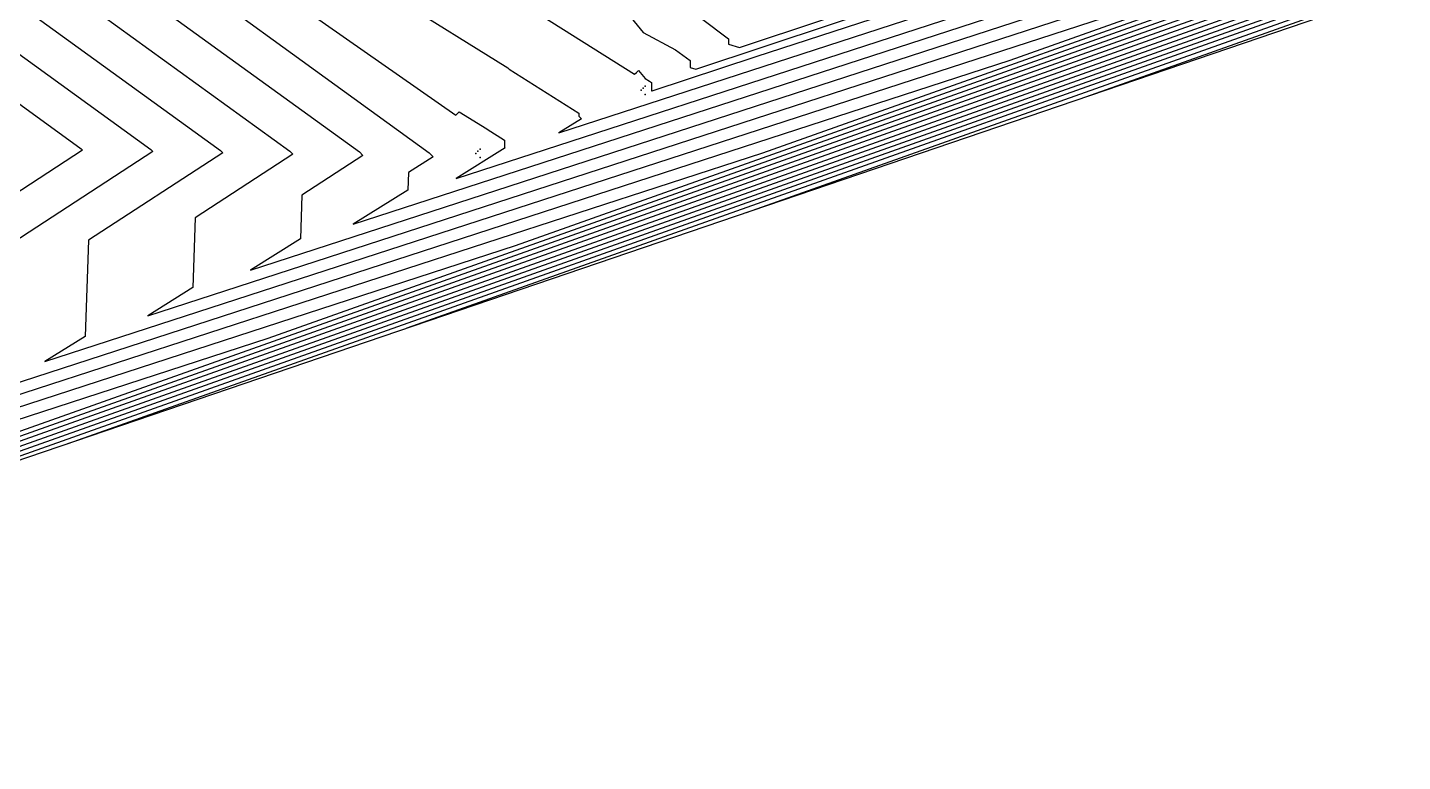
# Model space of a CAD drawing. Header units: metres. Extents: x 419582 to 423558, y 4805372 to 4807539.
# Drawn here: x 419749.7 to 419815.3, y 4805487.3 to 4805522.3 of the extents above; entities that cross this region are included whole.
import ezdxf

# ---------------------------------------------------------------- set-up
doc = ezdxf.new("R2010")
doc.units = ezdxf.units.M
for name, color, linetype in [('C-TINN', 4, 'Continuous'), ('C-TINN-BNDY', 110, 'Continuous'), ('C-TOPO-MAJR', 9, 'Continuous'), ('C-TOPO-MINR', 8, 'Continuous')]:
    doc.layers.add(name, color=color, linetype=linetype)

msp = doc.modelspace()

# ---------------------------------------------------------------- linework, layer by layer
at = {"layer": 'C-TINN', "color": 4, "linetype": 'Continuous', "lineweight": -3}
for p in [(419778.95, 4805519.3, 1518.16), (419779.05, 4805519.4, 1518.16), (419779.15, 4805519.5, 1518.16), (419779.15, 4805519.1, 1518.16), (419771.27, 4805516.49, 1520.33), (419771.07, 4805516.29, 1520.33), (419771.17, 4805516.39, 1520.33), (419771.27, 4805516.09, 1520.33)]:
    msp.add_point(p, dxfattribs=at)
at = {"layer": 'C-TINN-BNDY', "color": 110, "linetype": 'Continuous', "lineweight": -3, "flags": 128}
msp.add_lwpolyline([(420029.12, 4805597.02), (419709.39, 4805488.05), (419650.8, 4805487.27), (419650.8, 4805487.27), (419649.4, 4805487.73), (419632.17, 4805498.3), (419631.97, 4805498.5), (419603.66, 4805571.39), (419596.9, 4805589.66), (419600.88, 4805595.23), (419600.98, 4805595.33), (419601.08, 4805595.43), (419605.58, 4805596.63), (419616.57, 4805598.77), (419987.22, 4805626.86), (420067.42, 4805642.58)], dxfattribs=at)
at = {"layer": 'C-TOPO-MAJR', "color": 9, "linetype": 'Continuous', "lineweight": -3, "flags": 128}
for points, elevation in [([(419751.622, 4805502.443), (419985.852, 4805585.649), (419996.037, 4805589.81), (419997.916, 4805594.108), (419997.916, 4805594.277), (419997.801, 4805594.393), (419998.875, 4805601.031), (419998.875, 4805601.166), (419998.577, 4805612.121), (419998.63, 4805612.175), (419998.683, 4805612.228), (419998.303, 4805628.154), (419998.218, 4805628.239), (419998.218, 4805628.469), (419998.261, 4805628.511), (419998.303, 4805628.554), (420007.189, 4805630.774)], 1535), ([(419737.578, 4805498.621), (419973.237, 4805582.334)], 1530), ([(419745.618, 4805504.175), (419796.549, 4805520.735), (419960.623, 4805579.018)], 1525), ([(419756.838, 4805527.392), (419770.108, 4805518.106), (419770.193, 4805518.191), (419770.279, 4805518.277), (419771.598, 4805517.453), (419771.615, 4805517.436), (419772.438, 4805516.917), (419772.438, 4805516.578), (419772.468, 4805516.548), (419770.13, 4805515.085), (419855.52, 4805542.849)], 1520), ([(419747.638, 4805522.219), (419755.568, 4805516.469), (419755.66, 4805516.377), (419747.515, 4805511.067)], 1525)]:
    msp.add_lwpolyline(points, dxfattribs=dict(at, elevation=elevation))
at = {"layer": 'C-TOPO-MINR', "color": 8, "linetype": 'Continuous', "lineweight": -3, "flags": 128}
for points, elevation in [([(419800.164, 4805518.987), (419993.421, 4805587.638), (420001.824, 4805591.071), (420004.549, 4805597.305), (420004.549, 4805597.371), (420004.382, 4805597.538), (420004.798, 4805600.112), (420004.798, 4805600.164), (420004.683, 4805604.412), (420004.765, 4805604.494), (420004.847, 4805604.576), (420004.262, 4805629.065), (420004.131, 4805629.196), (420004.131, 4805629.334), (420004.197, 4805629.399), (420004.262, 4805629.465), (420017.926, 4805632.879)], 1538), ([(419783.983, 4805513.473), (419990.898, 4805586.975), (419999.895, 4805590.651), (420002.338, 4805596.239), (420002.338, 4805596.34), (420002.188, 4805596.49), (420002.824, 4805600.418), (420002.824, 4805600.498), (420002.648, 4805606.982), (420002.72, 4805607.054), (420002.792, 4805607.127), (420002.276, 4805628.761), (420002.16, 4805628.877), (420002.16, 4805629.046), (420002.218, 4805629.103), (420002.276, 4805629.161), (420014.347, 4805632.177)], 1537), ([(419767.802, 4805507.958), (419988.375, 4805586.312), (419997.966, 4805590.23), (420000.127, 4805595.174), (420000.127, 4805595.309), (419999.994, 4805595.441), (420000.849, 4805600.724), (420000.849, 4805600.832), (420000.612, 4805609.552), (420000.675, 4805609.614), (420000.738, 4805609.677), (420000.29, 4805628.458), (420000.189, 4805628.558), (420000.189, 4805628.757), (420000.239, 4805628.807), (420000.29, 4805628.858), (420010.768, 4805631.476)], 1536), ([(419735.441, 4805496.929), (419983.329, 4805584.986), (419994.108, 4805589.39), (419995.705, 4805593.042), (419995.705, 4805593.246), (419995.607, 4805593.344), (419996.9, 4805601.337), (419996.9, 4805601.499), (419996.542, 4805614.691), (419996.585, 4805614.735), (419996.629, 4805614.778), (419996.317, 4805627.85), (419996.247, 4805627.92), (419996.247, 4805628.181), (419996.282, 4805628.215), (419996.317, 4805628.25), (420003.611, 4805630.073)], 1534), ([(419719.26, 4805491.414), (419980.806, 4805584.323), (419992.179, 4805588.969), (419993.494, 4805591.976), (419993.494, 4805592.215), (419993.413, 4805592.296), (419994.926, 4805601.643), (419994.926, 4805601.833), (419994.506, 4805617.261), (419994.541, 4805617.295), (419994.575, 4805617.329), (419994.331, 4805627.547), (419994.276, 4805627.601), (419994.276, 4805627.892), (419994.304, 4805627.92), (419994.331, 4805627.947), (420000.032, 4805629.371)], 1533), ([(419708.521, 4805488.038), (419708.324, 4805488.235), (419708.769, 4805488.535), (419708.9, 4805488.786), (419708.918, 4805488.768), (419709.009, 4805488.858), (419709.1, 4805488.949), (419709.1, 4805488.986), (419712.139, 4805493.531), (419710.355, 4805490.103), (419710.355, 4805489.751), (419711.426, 4805489.942), (419711.391, 4805488.957), (419711.302, 4805488.901), (419713.99, 4805489.775), (419978.283, 4805583.66)], 1532), ([(419725.784, 4805494.198), (419975.76, 4805582.997)], 1531), ([(419701.838, 4805487.949), (419701.664, 4805488.124), (419705.527, 4805490.731), (419706.669, 4805492.908), (419706.829, 4805492.749), (419706.849, 4805492.769), (419706.869, 4805492.789), (419706.869, 4805493.108), (419709.04, 4805496.356), (419711.184, 4805500.742), (419711.097, 4805500.829), (419711.097, 4805501.056), (419716.295, 4805505.43), (419716.361, 4805505.496), (419716.428, 4805505.562), (419717.361, 4805502.869), (419719.932, 4805503.586), (419719.932, 4805503.266), (419719.972, 4805503.226), (419727.088, 4805504.499), (419726.784, 4805495.932), (419726.009, 4805495.447), (419749.372, 4805503.043), (419970.714, 4805581.671)], 1529), ([(419730.911, 4805497.629), (419761.166, 4805507.466), (419968.191, 4805581.008)], 1528), ([(419735.813, 4805499.811), (419772.961, 4805511.889), (419965.669, 4805580.345)], 1527), ([(419740.716, 4805501.993), (419784.755, 4805516.312), (419963.146, 4805579.681)], 1526), ([(419748.945, 4805523.64), (419758.888, 4805516.431), (419759.003, 4805516.316), (419752.602, 4805512.143), (419752.439, 4805507.557), (419750.52, 4805506.357), (419808.343, 4805525.157), (419958.1, 4805578.355)], 1524), ([(419773.706, 4805523.169), (419778.636, 4805520.062), (419778.727, 4805520.153), (419778.818, 4805520.244), (419779.136, 4805519.853), (419779.348, 4805519.738), (419779.444, 4805519.667), (419779.444, 4805519.278), (419779.483, 4805519.266), (419784.433, 4805520.912), (419879.108, 4805551.694)], 1518), ([(419748.838, 4805534.879), (419752.242, 4805533.803), (419754.752, 4805532.517), (419754.824, 4805532.445), (419755.911, 4805532.16), (419760.198, 4805529.328), (419759.25, 4805529.395), (419760.198, 4805529.166), (419759.25, 4805529.195), (419759.35, 4805529.095), (419767.191, 4805523.608), (419767.233, 4805523.649), (419767.274, 4805523.691), (419772.593, 4805520.369), (419772.66, 4805520.302), (419775.977, 4805518.212), (419775.977, 4805518.057), (419776.1, 4805517.935), (419775.032, 4805517.267), (419867.314, 4805547.271)], 1519), ([(419781.823, 4805522.718), (419783.125, 4805521.758), (419783.125, 4805521.504), (419783.641, 4805521.336), (419850.477, 4805543.561)], 1516), ([(419748.296, 4805529.742), (419752.865, 4805527.951), (419752.865, 4805527.904), (419768.846, 4805516.316), (419769.03, 4805516.131), (419767.862, 4805515.369), (419767.832, 4805514.532), (419765.227, 4805512.903), (419843.726, 4805538.426)], 1521), ([(419747.176, 4805528.292), (419751.558, 4805526.574), (419751.558, 4805526.483), (419765.527, 4805516.354), (419765.688, 4805516.193), (419762.775, 4805514.294), (419762.701, 4805512.207), (419760.325, 4805510.721), (419831.931, 4805534.003)], 1522), ([(419776.746, 4805524.894), (419779.049, 4805522.057), (419780.585, 4805521.228), (419781.284, 4805520.713), (419781.284, 4805520.391), (419781.562, 4805520.301), (419817.455, 4805532.237)], 1517), ([(419746.5, 4805526.668), (419750.252, 4805525.197), (419750.252, 4805525.061), (419762.207, 4805516.392), (419762.345, 4805516.254), (419757.688, 4805513.218), (419757.57, 4805509.882), (419755.423, 4805508.539), (419820.137, 4805529.58)], 1523), ([(419746.332, 4805520.798), (419752.249, 4805516.507), (419752.317, 4805516.439), (419742.428, 4805509.991)], 1526)]:
    msp.add_lwpolyline(points, dxfattribs=dict(at, elevation=elevation))

doc.saveas('drawing.dxf')
